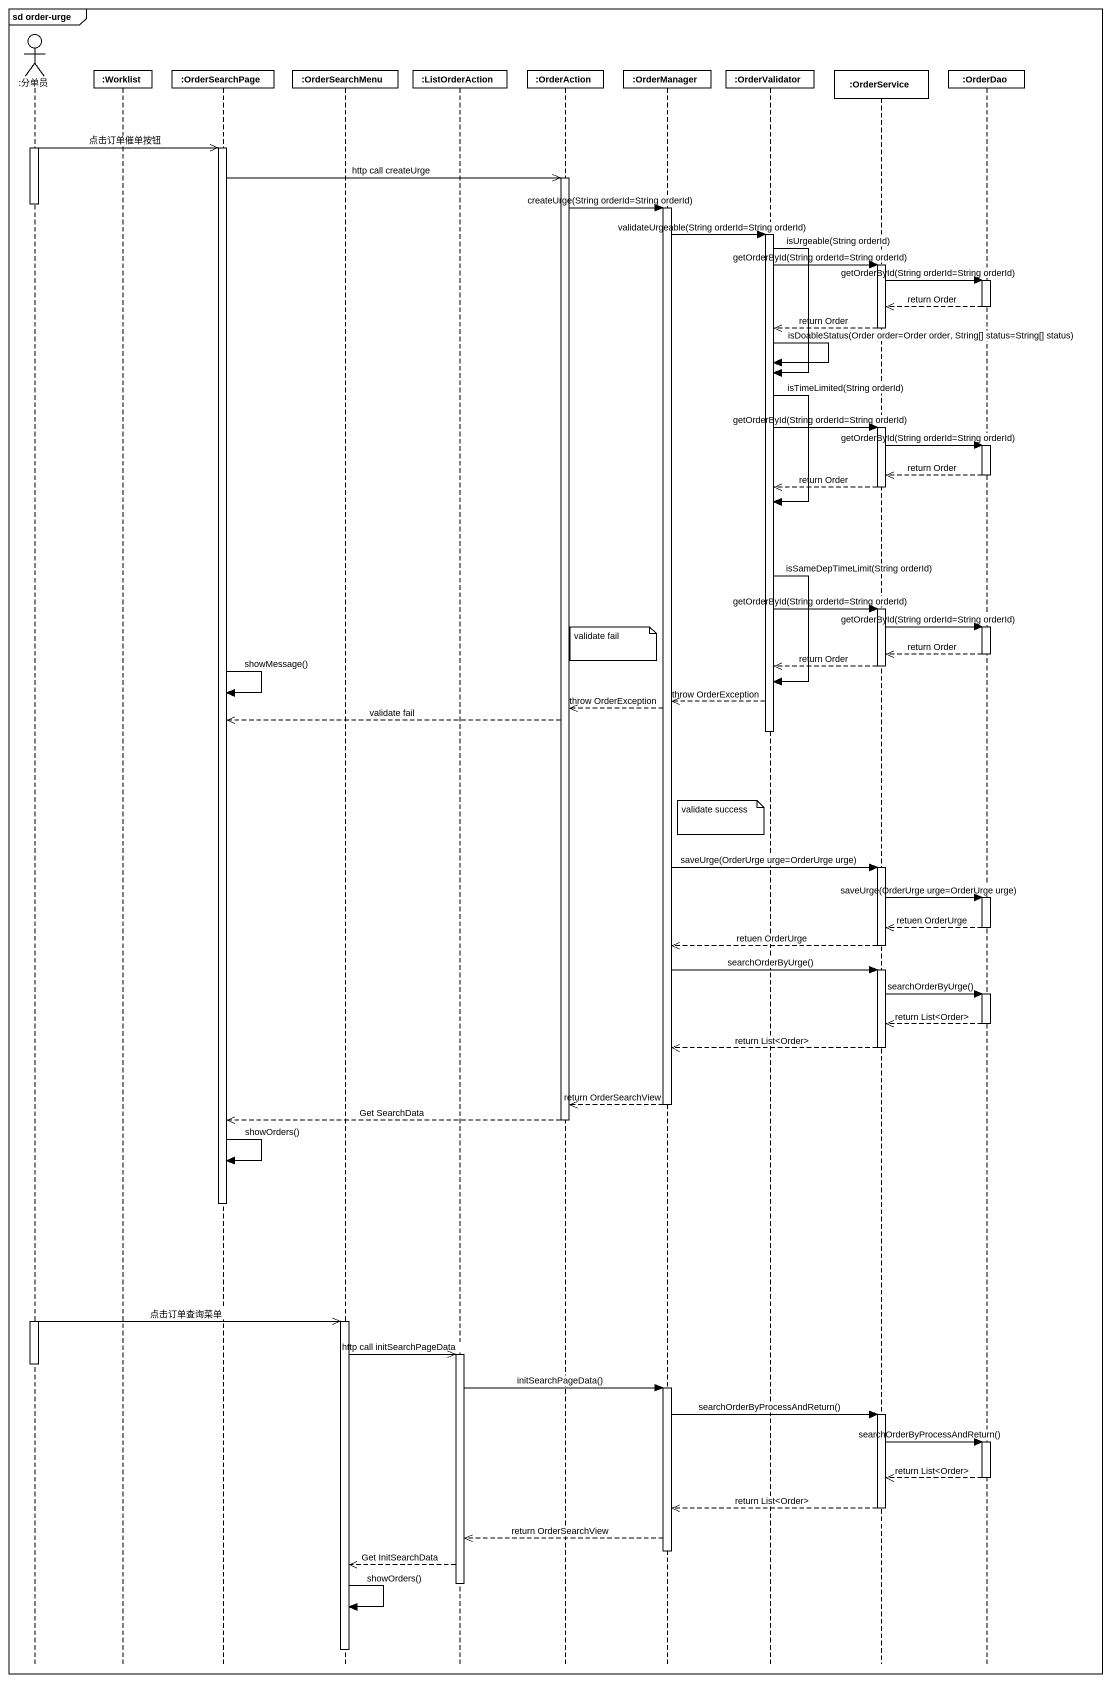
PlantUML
@startuml
mainframe sd order-urge
hide footbox
actor ":分单员" as 分单员
participant ":Worklist" as Worklist
participant ":OrderSearchPage" as OrderSearchPage
participant ":OrderSearchMenu" as OrderSearchMenu
participant ":ListOrderAction" as ListOrderAction
participant ":OrderAction" as OrderAction
participant ":OrderManager" as OrderManager
participant ":OrderValidator" as OrderValidator
participant ":OrderService" as OrderService
participant ":OrderDao" as OrderDao

activate 分单员
分单员 ->> OrderSearchPage : 点击订单催单按钮
activate OrderSearchPage
OrderSearchPage ->> OrderAction : http call createUrge
activate OrderAction
deactivate 分单员
OrderAction -> OrderManager : createUrge(String orderId=String orderId)
activate OrderManager
OrderManager -> OrderValidator : validateUrgeable(String orderId=String orderId)
activate OrderValidator
OrderValidator -> OrderService : getOrderById(String orderId=String orderId)
activate OrderService
OrderService -> OrderDao : getOrderById(String orderId=String orderId)
activate OrderDao
OrderDao -->> OrderService : return Order
deactivate OrderDao
OrderService -->> OrderValidator : return Order
deactivate OrderService
OrderValidator -> OrderValidator : isDoableStatus(Order order=Order order, String[] status=String[] status)
OrderValidator -> OrderValidator : isUrgeable(String orderId)
OrderValidator -> OrderService : getOrderById(String orderId=String orderId)
activate OrderService
OrderService -> OrderDao : getOrderById(String orderId=String orderId)
activate OrderDao
OrderDao -->> OrderService : return Order
deactivate OrderDao
OrderService -->> OrderValidator : return Order
deactivate OrderService
OrderValidator -> OrderValidator : isTimeLimited(String orderId)
OrderValidator -> OrderService : getOrderById(String orderId=String orderId)
activate OrderService
OrderService -> OrderDao : getOrderById(String orderId=String orderId)
activate OrderDao
note right of OrderAction : validate fail
OrderDao -->> OrderService : return Order
deactivate OrderDao
OrderService -->> OrderValidator : return Order
deactivate OrderService
OrderValidator -> OrderValidator : isSameDepTimeLimit(String orderId)
OrderSearchPage -> OrderSearchPage : showMessage()
OrderValidator -->> OrderManager : throw OrderException
OrderManager -->> OrderAction : throw OrderException
OrderAction -->> OrderSearchPage : validate fail
deactivate OrderValidator
note left of OrderValidator : validate success
OrderManager -> OrderService : saveUrge(OrderUrge urge=OrderUrge urge)
activate OrderService
OrderService -> OrderDao : saveUrge(OrderUrge urge=OrderUrge urge)
activate OrderDao
OrderDao -->> OrderService : retuen OrderUrge
deactivate OrderDao
OrderService -->> OrderManager : retuen OrderUrge
deactivate OrderService
OrderManager -> OrderService : searchOrderByUrge()
activate OrderService
OrderService -> OrderDao : searchOrderByUrge()
activate OrderDao
OrderDao -->> OrderService : return List<Order>
deactivate OrderDao
OrderService -->> OrderManager : return List<Order>
deactivate OrderService
OrderManager -->> OrderAction : return OrderSearchView
deactivate OrderManager
OrderAction -->> OrderSearchPage : Get SearchData
deactivate OrderAction
OrderSearchPage -> OrderSearchPage : showOrders()
deactivate OrderSearchPage
activate 分单员
分单员 ->> OrderSearchMenu : 点击订单查询菜单
activate OrderSearchMenu
OrderSearchMenu ->> ListOrderAction : http call initSearchPageData
activate ListOrderAction
deactivate 分单员
ListOrderAction -> OrderManager : initSearchPageData()
activate OrderManager
OrderManager -> OrderService : searchOrderByProcessAndReturn()
activate OrderService
OrderService -> OrderDao : searchOrderByProcessAndReturn()
activate OrderDao
OrderDao -->> OrderService : return List<Order>
deactivate OrderDao
OrderService -->> OrderManager : return List<Order>
deactivate OrderService
OrderManager -->> ListOrderAction : return OrderSearchView
deactivate OrderManager
ListOrderAction -->> OrderSearchMenu : Get InitSearchData
deactivate ListOrderAction
OrderSearchMenu -> OrderSearchMenu : showOrders()
deactivate OrderSearchMenu
@enduml
